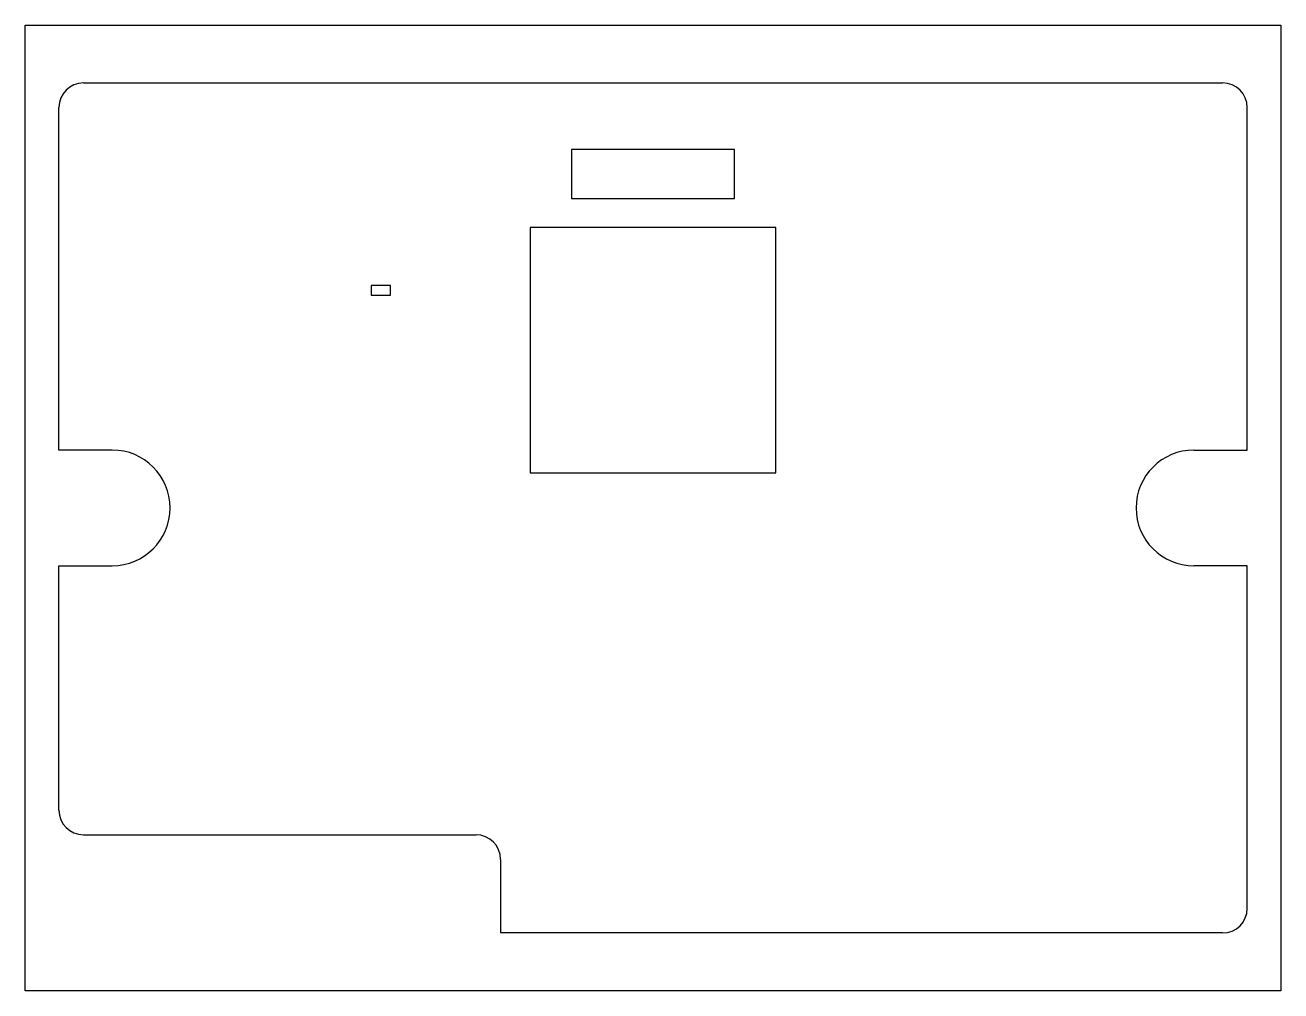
# Model space of a CAD drawing. Extents: x 0 to 130, y 0 to 100.
import ezdxf

# ---------------------------------------------------------------- set-up
doc = ezdxf.new("R2010")
doc.units = 0
doc.header["$MEASUREMENT"] = 0
doc.layers.get('0').update_dxf_attribs({"linetype": 'CONTINUOUS'})
doc.layers.add('20', color=7, linetype='CONTINUOUS')

msp = doc.modelspace()

# ---------------------------------------------------------------- linework, layer by layer
at = {"linetype": 'Continuous'}
for p, q in [((0, 0), (0, 100)), ((0, 100), (130, 100)), ((130, 100), (130, 0)), ((130, 0), (0, 0))]:
    msp.add_line(p, q, dxfattribs=at)
for points in [[(56.56, 82.03), (73.44, 82.03), (73.44, 87.13), (56.56, 87.13)], [(52.3, 53.63), (77.7, 53.63), (77.7, 79.03), (52.3, 79.03)], [(35.83, 72.04), (37.83, 72.04), (37.83, 73.04), (35.83, 73.04)]]:
    msp.add_lwpolyline(points, close=True, dxfattribs=at)
at = {"layer": '20'}
for p, q in [((6.04, 94.011), (123.9722, 94.011)), ((3.5, 55.9999), (3.5, 91.471)), ((126.5122, 55.9999), (126.5122, 91.471)), ((9.0118, 55.9999), (3.5, 55.9999)), ((121.0004, 55.9999), (126.5122, 55.9999)), ((3.5, 18.7), (3.5, 44.0111)), ((3.5, 44.0111), (9.0118, 44.0111)), ((126.5122, 44.0111), (121.0004, 44.0111)), ((126.5122, 8.54), (126.5122, 44.0111)), ((6.04, 16.16), (46.68, 16.16)), ((49.22, 13.62), (49.22, 6)), ((123.9722, 6), (49.22, 6))]:
    msp.add_line(p, q, dxfattribs=at)
for centre, radius, start, end in [((6.04, 91.471), 2.54, 90, 180), ((123.9722, 91.471), 2.54, 0, 90), ((9.0118, 50.0055), 5.9944, 0, 90), ((121.0004, 50.0055), 5.9944, 90, 180), ((9.0118, 50.0055), 5.9944, 270, 0), ((121.0004, 50.0055), 5.9944, 180, 270), ((6.04, 18.7), 2.54, 180, 270), ((46.68, 13.62), 2.54, 0, 90), ((123.9722, 8.54), 2.54, 270, 0)]:
    msp.add_arc(centre, radius, start, end, dxfattribs=at)

doc.saveas('drawing.dxf')
